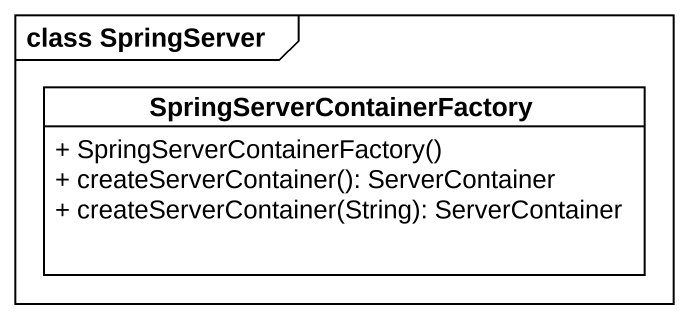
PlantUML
@startuml
mainframe class SpringServer
hide circle
hide empty members
skinparam classAttributeIconSize 0
class SpringServerContainerFactory {
  + SpringServerContainerFactory()
  + createServerContainer(): ServerContainer
  + createServerContainer(String): ServerContainer
}
@enduml
